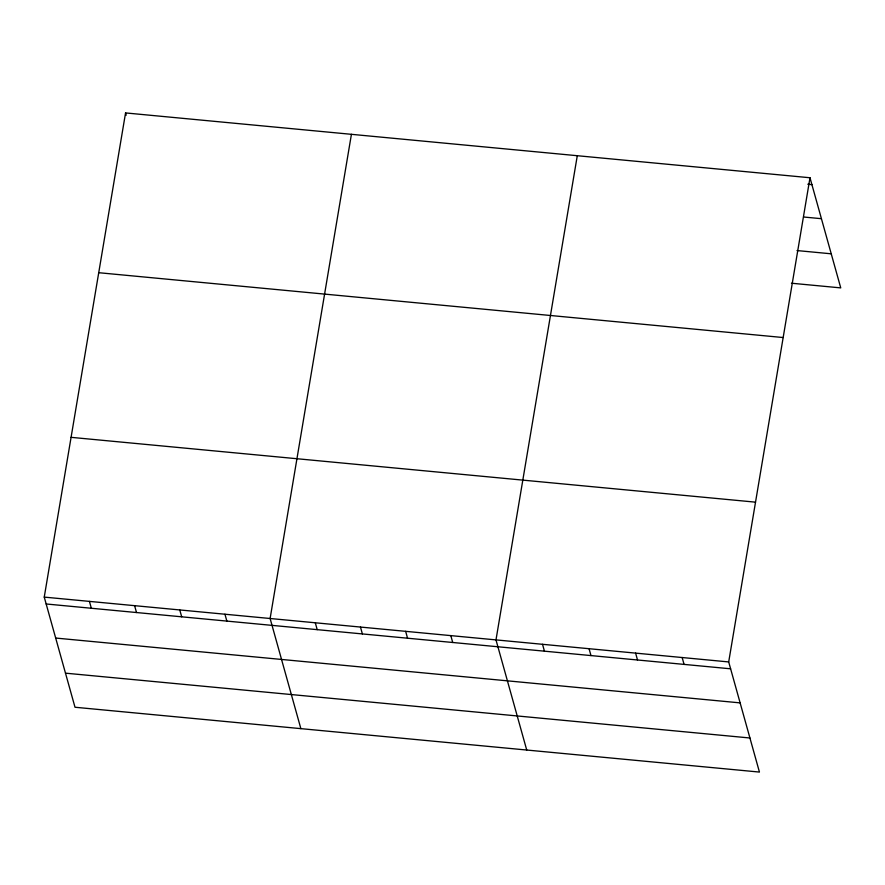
<?xml version="1.0" encoding="UTF-8"?>
<svg xmlns="http://www.w3.org/2000/svg" width="885" height="885" viewBox="0 0 885 885"><rect width="100%" height="100%" fill="white"/><g stroke="black" fill="none" stroke-linecap="round" stroke-linejoin="round"><path stroke-width="1.33" d="M809.996 177.752L728.698 661.936L759.441 772.074L75.004 707.248L44.25 597.109L125.559 112.926L809.996 177.752L840.75 287.89L791.467 283.222M351.422 134.321L270.113 618.504L300.867 728.643M577.285 155.716L495.987 639.899L526.73 750.038M807.806 184.235L811.921 184.622M803.635 217.013L821.435 218.695M797.009 250.566L831.236 253.807M98.722 272.702L783.17 337.539M71.077 437.334L755.524 502.16M44.25 597.109L728.698 661.936M46.164 603.979L730.612 668.806M55.678 638.052L740.125 702.878M65.49 673.164L749.927 737.99M682.147 657.533L684.072 664.392M635.607 653.119L637.521 659.989M589.067 648.716L590.981 655.575M542.527 644.302L544.441 651.172M450.808 635.618L452.722 642.488M405.64 631.337L407.554 638.207M360.46 627.056L362.385 633.925M315.292 622.786L317.206 629.644M125.559 112.926L126.19 115.216M224.945 614.223L226.859 621.093M179.766 609.942L181.691 616.812M134.597 605.672L136.511 612.531M89.418 601.391L91.343 608.26"/></g></svg>
